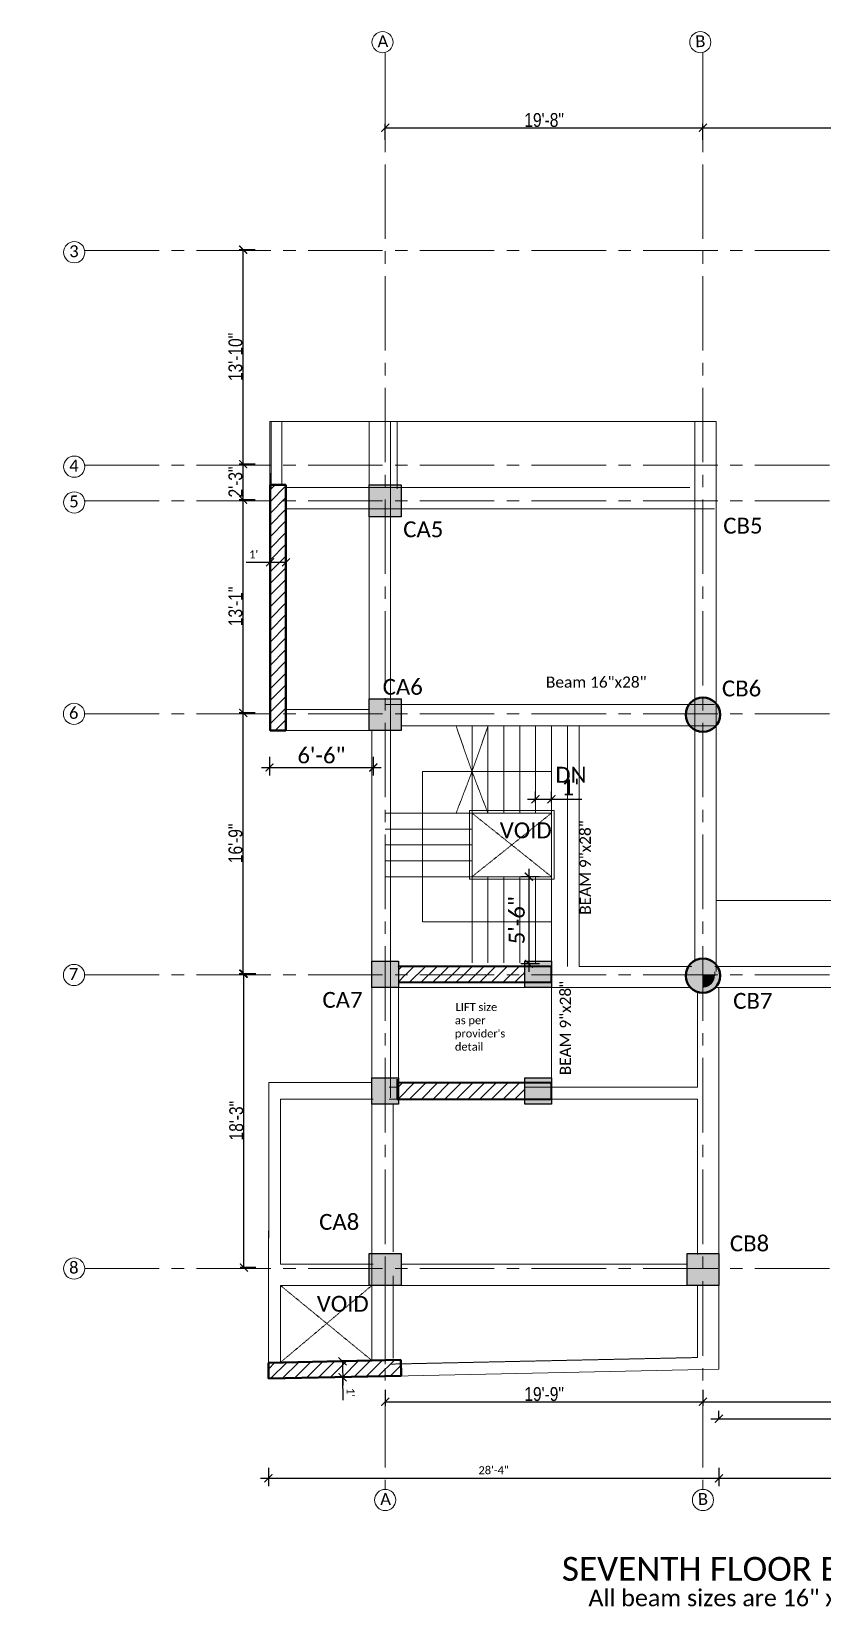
# Model space of a CAD drawing. Header units: inches. Extents: x 0 to 162649, y -36601 to -26324.
# Drawn here: x 152332 to 152929, y -32352 to -31159 of the extents above; entities that cross this region are included whole.
import ezdxf

# ---------------------------------------------------------------- set-up
doc = ezdxf.new("R2010")
doc.units = ezdxf.units.IN
doc.header["$MEASUREMENT"] = 0
doc.linetypes.add('CENTER2', pattern=[1.125, 0.75, -0.125, 0.125, -0.125])
doc.linetypes.add('DASHED', pattern=[0.75, 0.5, -0.25])
for name, color, linetype, lineweight in [('A-COLUMN', 3, 'Continuous', 50), ('dimention', 1, 'Continuous', 13), ('hatch', 252, 'Continuous', 0), ('Line', 31, 'Continuous', 5), ('OL_AR_Center line', 253, 'CENTER2', 13), ('OL_AR_Hatch', 253, 'Continuous', 0), ('OL_AR_SYMBOL', 1, 'Continuous', 5), ('OL_AR_Text', 140, 'Continuous', 5), ('OL_AR_WALL', 255, 'Continuous', 40)]:
    doc.layers.add(name, color=color, linetype=linetype, lineweight=lineweight)
doc.styles.add('1-16 Annotative Text', font='calibri.ttf', dxfattribs={"height": 0.0625})
doc.styles.add('1-8 Annotative Text', font='calibri.ttf', dxfattribs={"height": 0.125})
doc.styles.add('Arial', font='arial.ttf', dxfattribs={"width": 0.8})
doc.dimstyles.new('1-16 Annotative Dimension', dxfattribs={"dimtxt": 0.0625, "dimasz": 0.0625, "dimexe": 0.0625, "dimexo": 0.083333, "dimgap": 0.03125, "dimtad": 1, "dimdec": 0, "dimzin": 0, "dimdsep": 46, "dimlunit": 4, "dimtxsty": '1-16 Annotative Text', "dimblk": 'ARCHTICK', "dimcen": 0.0625, "dimdle": 0.0625, "dimadec": 0, "dimazin": 0, "dimtfac": 1, "dimtdec": 0, "dimtofl": 0, "dimtmove": 0, "dimatfit": 3, "dimfxl": 0.083333, "dimfxlon": 1, "dimtolj": 1, "dimtzin": 0, "dimarcsym": 1})
doc.dimstyles.new('1-8 Annotative Dimension', dxfattribs={"dimtxt": 0.125, "dimasz": 0.0625, "dimexe": 0.0625, "dimexo": 0.083333, "dimgap": 0.03125, "dimtad": 1, "dimdec": 0, "dimzin": 0, "dimdsep": 46, "dimlunit": 4, "dimtxsty": '1-8 Annotative Text', "dimblk": 'ARCHTICK', "dimcen": 0.0625, "dimdle": 0.0625, "dimadec": 0, "dimazin": 0, "dimtfac": 1, "dimtdec": 0, "dimtofl": 0, "dimtmove": 0, "dimatfit": 3, "dimfxl": 0.083333, "dimfxlon": 1, "dimtolj": 1, "dimtzin": 0, "dimarcsym": 1})
doc.dimstyles.new('Dim_OLA', dxfattribs={"dimscale": 1.5, "dimtxt": 7, "dimasz": 4, "dimexe": 2, "dimexo": 0.5, "dimgap": 0.3, "dimtad": 1, "dimdec": 0, "dimzin": 0, "dimdsep": 46, "dimlunit": 3, "dimtxsty": 'Arial', "dimblk": 'ARCHTICK', "dimcen": 0.05, "dimadec": 0, "dimazin": 0, "dimtfac": 1, "dimtdec": 0, "dimtix": 1, "dimtmove": 2, "dimatfit": 3, "dimldrblk": 'DOT', "dimfxl": 6, "dimfxlon": 1, "dimtolj": 1, "dimtzin": 0, "dimarcsym": 0})
pattern_1 = [(45, (-10670.711, 2461.888), (-4.41941738, 4.41941738), [])]

# ---------------------------------------------------------------- blocks, each defined once
blk = doc.blocks.new('_ArchTick')
at = {"color": 0, "linetype": 'ByBlock', "const_width": 0.15}
blk.add_lwpolyline([(-0.5, -0.5), (0.5, 0.5)], dxfattribs=at)
blk = doc.blocks.new('*D572')
at = {"layer": 'Defpoints', "color": 0, "transparency": 16777216}
for p in [(152724.7, -31797.6), (152707.7, -31863.4), (152724.7, -31863.4)]:
    blk.add_point(p, dxfattribs=at)
at = {"layer": 'OL_AR_Text', "color": 0, "lineweight": -2, "transparency": 16777216}
for p, q in [((152715.7, -31797.6), (152701.7, -31797.6)), ((152707.7, -31791.6), (152707.7, -31869.4)), ((152715.7, -31863.4), (152701.7, -31863.4))]:
    blk.add_line(p, q, dxfattribs=at)
at = {"layer": 'OL_AR_Text', "color": 0, "lineweight": -2, "transparency": 16777216, "xscale": 6, "yscale": 6, "zscale": 6}
for p, rotation in [((152707.7, -31797.6), 90), ((152707.7, -31863.4), 270)]:
    blk.add_blockref('_ArchTick', p, dxfattribs=dict(at, rotation=rotation))
at = {"layer": 'OL_AR_Text', "color": 0, "transparency": 16777216, "insert": (152698.6, -31830.5), "char_height": 12, "attachment_point": 5, "rotation": 90, "style": '1-8 Annotative Text'}
blk.add_mtext('\\A1;5\'-6"', dxfattribs=at)
blk = doc.blocks.new('*D573')
at = {"layer": 'Defpoints', "color": 0, "transparency": 16777216}
for p in [(152724.7, -31739.1), (152712.7, -31749.6), (152724.7, -31749.6)]:
    blk.add_point(p, dxfattribs=at)
at = {"layer": 'OL_AR_Text', "color": 0, "lineweight": -2, "transparency": 16777216}
for p, q in [((152706.7, -31739.1), (152724.7, -31739.1)), ((152712.7, -31741.6), (152712.7, -31733.1)), ((152724.7, -31741.6), (152724.7, -31733.1)), ((152724.7, -31739.1), (152747.6, -31739.1))]:
    blk.add_line(p, q, dxfattribs=at)
at = {"layer": 'OL_AR_Text', "color": 0, "lineweight": -2, "transparency": 16777216, "xscale": 6, "yscale": 6, "zscale": 6, "rotation": 180}
blk.add_blockref('_ArchTick', (152712.7, -31739.1), dxfattribs=at)
at = {"layer": 'OL_AR_Text', "color": 0, "lineweight": -2, "transparency": 16777216, "xscale": 6, "yscale": 6, "zscale": 6}
blk.add_blockref('_ArchTick', (152724.7, -31739.1), dxfattribs=at)
at = {"layer": 'OL_AR_Text', "color": 0, "transparency": 16777216, "insert": (152739.2, -31730.1), "char_height": 12, "attachment_point": 5, "style": '1-8 Annotative Text'}
blk.add_mtext("\\A1;1'", dxfattribs=at)
blk = doc.blocks.new('*D574')
at = {"layer": 'Defpoints', "color": 0, "transparency": 16777216}
for p in [(152511.8, -31683.6), (152590.2, -31683.6), (152590.2, -31715.1)]:
    blk.add_point(p, dxfattribs=at)
at = {"layer": 'OL_AR_Text', "color": 0, "lineweight": -2, "transparency": 16777216}
for p, q in [((152505.8, -31715.1), (152596.2, -31715.1)), ((152511.8, -31707.1), (152511.8, -31721.1)), ((152590.2, -31707.1), (152590.2, -31721.1))]:
    blk.add_line(p, q, dxfattribs=at)
at = {"layer": 'OL_AR_Text', "color": 0, "lineweight": -2, "transparency": 16777216, "xscale": 6, "yscale": 6, "zscale": 6, "rotation": 180}
blk.add_blockref('_ArchTick', (152511.8, -31715.1), dxfattribs=at)
at = {"layer": 'OL_AR_Text', "color": 0, "lineweight": -2, "transparency": 16777216, "xscale": 6, "yscale": 6, "zscale": 6}
blk.add_blockref('_ArchTick', (152590.2, -31715.1), dxfattribs=at)
at = {"layer": 'OL_AR_Text', "color": 0, "transparency": 16777216, "insert": (152551, -31706), "char_height": 12, "attachment_point": 5, "style": '1-8 Annotative Text'}
blk.add_mtext('\\A1;6\'-6"', dxfattribs=at)
blk = doc.blocks.new('*D662')
at = {"layer": 'Defpoints', "color": 0, "transparency": 16777216}
for p in [(152524.2, -31560.1), (152512.2, -31566.1), (152524.2, -31566.1)]:
    blk.add_point(p, dxfattribs=at)
at = {"layer": 'dimention', "color": 0, "lineweight": -2, "transparency": 16777216}
for p, q in [((152512.2, -31560.1), (152494.1, -31560.1)), ((152524.2, -31560.1), (152506.2, -31560.1)), ((152512.2, -31560.1), (152512.2, -31554.1)), ((152524.2, -31560.1), (152524.2, -31554.1))]:
    blk.add_line(p, q, dxfattribs=at)
at = {"layer": 'dimention', "color": 0, "lineweight": -2, "transparency": 16777216, "xscale": 6, "yscale": 6, "zscale": 6, "rotation": 180}
blk.add_blockref('_ArchTick', (152512.2, -31560.1), dxfattribs=at)
at = {"layer": 'dimention', "color": 0, "lineweight": -2, "transparency": 16777216, "xscale": 6, "yscale": 6, "zscale": 6}
blk.add_blockref('_ArchTick', (152524.2, -31560.1), dxfattribs=at)
at = {"layer": 'dimention', "color": 0, "transparency": 16777216, "insert": (152499.8, -31554.1), "char_height": 6, "attachment_point": 5, "style": '1-16 Annotative Text'}
blk.add_mtext("\\A1;1'", dxfattribs=at)
blk = doc.blocks.new('*D663')
at = {"layer": 'Defpoints', "color": 0, "transparency": 16777216}
for p in [(152561, -32163.7), (152566.9, -32163.7), (152561.2, -32175.7)]:
    blk.add_point(p, dxfattribs=at)
at = {"layer": 'dimention', "color": 0, "lineweight": -2, "transparency": 16777216}
for p, q in [((152566.9, -32163.7), (152572.9, -32163.6)), ((152566.9, -32163.7), (152567.1, -32181.7)), ((152567, -32175.7), (152573, -32175.6)), ((152567, -32175.7), (152567.2, -32193.1))]:
    blk.add_line(p, q, dxfattribs=at)
at = {"layer": 'dimention', "color": 0, "lineweight": -2, "transparency": 16777216, "xscale": 6, "yscale": 6, "zscale": 6}
for p, rotation in [((152566.9, -32163.7), 90.56390441146263), ((152567, -32175.7), 270.5639044114627)]:
    blk.add_blockref('_ArchTick', p, dxfattribs=dict(at, rotation=rotation))
at = {"layer": 'dimention', "color": 0, "transparency": 16777216, "insert": (152573.1, -32187.3), "char_height": 6, "attachment_point": 5, "rotation": 270.5639, "style": '1-16 Annotative Text'}
blk.add_mtext("\\A1;1'", dxfattribs=at)
blk = doc.blocks.new('*D689')
at = {"layer": 'Defpoints', "color": 0, "transparency": 16777216}
for p in [(152511, -32176.8), (152851.2, -32169.6), (152851.2, -32252.1)]:
    blk.add_point(p, dxfattribs=at)
at = {"layer": 'dimention', "color": 0, "lineweight": -2, "transparency": 16777216}
for p, q in [((152505, -32252.1), (152857.2, -32252.1)), ((152511, -32244.1), (152511, -32258.1)), ((152851.2, -32244.1), (152851.2, -32258.1))]:
    blk.add_line(p, q, dxfattribs=at)
at = {"layer": 'dimention', "color": 0, "lineweight": -2, "transparency": 16777216, "xscale": 6, "yscale": 6, "zscale": 6, "rotation": 180}
blk.add_blockref('_ArchTick', (152511, -32252.1), dxfattribs=at)
at = {"layer": 'dimention', "color": 0, "lineweight": -2, "transparency": 16777216, "xscale": 6, "yscale": 6, "zscale": 6}
blk.add_blockref('_ArchTick', (152851.2, -32252.1), dxfattribs=at)
at = {"layer": 'dimention', "color": 0, "transparency": 16777216, "insert": (152681.1, -32246), "char_height": 6, "attachment_point": 5, "style": '1-16 Annotative Text'}
blk.add_mtext('\\A1;28\'-4"', dxfattribs=at)
blk = doc.blocks.new('*D690')
at = {"layer": 'Defpoints', "color": 0, "transparency": 16777216}
for p in [(153247.8, -31881.4), (152851.2, -32169.6), (153247.8, -32252.1)]:
    blk.add_point(p, dxfattribs=at)
at = {"layer": 'dimention', "color": 0, "lineweight": -2, "transparency": 16777216}
for p, q in [((152845.2, -32252.1), (153253.8, -32252.1)), ((152851.2, -32244.1), (152851.2, -32258.1)), ((153247.8, -32244.1), (153247.8, -32258.1))]:
    blk.add_line(p, q, dxfattribs=at)
at = {"layer": 'dimention', "color": 0, "lineweight": -2, "transparency": 16777216, "xscale": 6, "yscale": 6, "zscale": 6, "rotation": 180}
blk.add_blockref('_ArchTick', (152851.2, -32252.1), dxfattribs=at)
at = {"layer": 'dimention', "color": 0, "lineweight": -2, "transparency": 16777216, "xscale": 6, "yscale": 6, "zscale": 6}
blk.add_blockref('_ArchTick', (153247.8, -32252.1), dxfattribs=at)
at = {"layer": 'dimention', "color": 0, "transparency": 16777216, "insert": (153049.5, -32246), "char_height": 6, "attachment_point": 5, "style": '1-16 Annotative Text'}
blk.add_mtext('\\A1;33\'-1"', dxfattribs=at)
blk = doc.blocks.new('*D692')
at = {"layer": 'Defpoints', "color": 0, "transparency": 16777216}
for p in [(152851.2, -32093.6), (152852.8, -32169.5), (153536.7, -32169.5)]:
    blk.add_point(p, dxfattribs=at)
at = {"layer": 'dimention', "color": 0, "lineweight": -2, "transparency": 16777216}
for p, q in [((153528.7, -32093.6), (153542.7, -32093.6)), ((153536.7, -32087.6), (153536.7, -32175.5)), ((153528.7, -32169.5), (153542.7, -32169.5))]:
    blk.add_line(p, q, dxfattribs=at)
at = {"layer": 'dimention', "color": 0, "lineweight": -2, "transparency": 16777216, "xscale": 6, "yscale": 6, "zscale": 6}
for p, rotation in [((153536.7, -32093.6), 90), ((153536.7, -32169.5), 270)]:
    blk.add_blockref('_ArchTick', p, dxfattribs=dict(at, rotation=rotation))
at = {"layer": 'dimention', "color": 0, "transparency": 16777216, "insert": (153530.6, -32131.6), "char_height": 6, "attachment_point": 5, "rotation": 90, "style": '1-16 Annotative Text'}
blk.add_mtext('\\A1;6\'-4"', dxfattribs=at)
blk = doc.blocks.new('*D693')
at = {"layer": 'Defpoints', "color": 0, "transparency": 16777216}
for p in [(153250.9, -31881.4), (153570.7, -31881.4), (152852.8, -32169.5)]:
    blk.add_point(p, dxfattribs=at)
at = {"layer": 'dimention', "color": 0, "lineweight": -2, "transparency": 16777216}
for p, q in [((153562.7, -31881.4), (153576.7, -31881.4)), ((153570.7, -32175.5), (153570.7, -31875.4)), ((153562.7, -32169.5), (153576.7, -32169.5))]:
    blk.add_line(p, q, dxfattribs=at)
at = {"layer": 'dimention', "color": 0, "lineweight": -2, "transparency": 16777216, "xscale": 6, "yscale": 6, "zscale": 6}
for p, rotation in [((153570.7, -31881.4), 90), ((153570.7, -32169.5), 270)]:
    blk.add_blockref('_ArchTick', p, dxfattribs=dict(at, rotation=rotation))
at = {"layer": 'dimention', "color": 0, "transparency": 16777216, "insert": (153564.7, -32025.5), "char_height": 6, "attachment_point": 5, "rotation": 90, "style": '1-16 Annotative Text'}
blk.add_mtext("\\A1;24'", dxfattribs=at)
blk = doc.blocks.new('*D694')
at = {"layer": 'Defpoints', "color": 0, "transparency": 16777216}
for p in [(153066.2, -31872.5), (152851.2, -32207.1), (153066.2, -32207.1)]:
    blk.add_point(p, dxfattribs=at)
at = {"layer": 'dimention', "color": 0, "lineweight": -2, "transparency": 16777216}
for p, q in [((152851.2, -32207.1), (152851.2, -32201.1)), ((153066.2, -32199.1), (153066.2, -32213.1)), ((152845.2, -32207.1), (153072.2, -32207.1))]:
    blk.add_line(p, q, dxfattribs=at)
at = {"layer": 'dimention', "color": 0, "lineweight": -2, "transparency": 16777216, "xscale": 6, "yscale": 6, "zscale": 6, "rotation": 180}
blk.add_blockref('_ArchTick', (152851.2, -32207.1), dxfattribs=at)
at = {"layer": 'dimention', "color": 0, "lineweight": -2, "transparency": 16777216, "xscale": 6, "yscale": 6, "zscale": 6}
blk.add_blockref('_ArchTick', (153066.2, -32207.1), dxfattribs=at)
at = {"layer": 'dimention', "color": 0, "transparency": 16777216, "insert": (152958.7, -32201.1), "char_height": 6, "attachment_point": 5, "style": '1-16 Annotative Text'}
blk.add_mtext('\\A1;17\'-11"', dxfattribs=at)
blk = doc.blocks.new('*D707')
at = {"layer": 'Defpoints', "color": 0, "transparency": 16777216}
for p in [(0, -31503.6), (153571.7, -31503.6), (153473.9, -31684.6)]:
    blk.add_point(p, dxfattribs=at)
at = {"layer": 'dimention', "color": 0, "lineweight": -2, "transparency": 16777216}
for p, q in [((153571.7, -31690.6), (153571.7, -31497.6)), ((153563.7, -31503.6), (153577.7, -31503.6)), ((153563.7, -31684.6), (153577.7, -31684.6))]:
    blk.add_line(p, q, dxfattribs=at)
at = {"layer": 'dimention', "color": 0, "lineweight": -2, "transparency": 16777216, "xscale": 6, "yscale": 6, "zscale": 6}
for p, rotation in [((153571.7, -31503.6), 90), ((153571.7, -31684.6), 270)]:
    blk.add_blockref('_ArchTick', p, dxfattribs=dict(at, rotation=rotation))
at = {"layer": 'dimention', "color": 0, "transparency": 16777216, "insert": (153565.7, -31594.1), "char_height": 6, "attachment_point": 5, "rotation": 90, "style": '1-16 Annotative Text'}
blk.add_mtext('\\A1;15\'-1"', dxfattribs=at)
blk = doc.blocks.new('*D1391')
at = {"layer": 'Defpoints', "color": 0, "transparency": 16777216}
for p in [(152839.2, -31231.8), (152599.2, -31846.9), (152839.2, -31848.9)]:
    blk.add_point(p, dxfattribs=at)
at = {"layer": 'OL_AR_Text', "color": 0, "lineweight": -2, "transparency": 16777216}
for p, q in [((152599.2, -31240.8), (152599.2, -31228.8)), ((152599.2, -31231.8), (152839.2, -31231.8)), ((152839.2, -31240.8), (152839.2, -31228.8))]:
    blk.add_line(p, q, dxfattribs=at)
at = {"layer": 'OL_AR_Text', "color": 0, "lineweight": -2, "transparency": 16777216, "xscale": 6, "yscale": 6, "zscale": 6, "rotation": 180}
blk.add_blockref('_ArchTick', (152599.2, -31231.8), dxfattribs=at)
at = {"layer": 'OL_AR_Text', "color": 0, "lineweight": -2, "transparency": 16777216, "xscale": 6, "yscale": 6, "zscale": 6}
blk.add_blockref('_ArchTick', (152839.2, -31231.8), dxfattribs=at)
at = {"layer": 'OL_AR_Text', "color": 0, "transparency": 16777216, "insert": (152719.2, -31226), "char_height": 10.5, "attachment_point": 5, "style": 'Arial'}
blk.add_mtext('\\A1;19\'-8"', dxfattribs=at)
blk = doc.blocks.new('_Dot')
at = {"color": 0, "linetype": 'ByBlock', "lineweight": -2}
blk.add_line((-0.5, 0), (-1, 0), dxfattribs=at)
at = {"color": 0, "linetype": 'ByBlock', "const_width": 0.5}
blk.add_lwpolyline([(-0.25, 0, 1), (0.25, 0, 1)], format="xyb", close=True, dxfattribs=at)
blk = doc.blocks.new('*D1392')
at = {"layer": 'Defpoints', "color": 0, "transparency": 16777216}
for p in [(152599.2, -32105.6), (152839.2, -32105.6), (152839.2, -32194.3)]:
    blk.add_point(p, dxfattribs=at)
at = {"layer": 'OL_AR_Text', "color": 0, "lineweight": -2, "transparency": 16777216}
for p, q in [((152599.2, -32185.3), (152599.2, -32197.3)), ((152839.2, -32185.3), (152839.2, -32197.3)), ((152599.2, -32194.3), (152839.2, -32194.3))]:
    blk.add_line(p, q, dxfattribs=at)
at = {"layer": 'OL_AR_Text', "color": 0, "lineweight": -2, "transparency": 16777216, "xscale": 6, "yscale": 6, "zscale": 6, "rotation": 180}
blk.add_blockref('_ArchTick', (152599.2, -32194.3), dxfattribs=at)
at = {"layer": 'OL_AR_Text', "color": 0, "lineweight": -2, "transparency": 16777216, "xscale": 6, "yscale": 6, "zscale": 6}
blk.add_blockref('_ArchTick', (152839.2, -32194.3), dxfattribs=at)
at = {"layer": 'OL_AR_Text', "color": 0, "transparency": 16777216, "insert": (152719.2, -32188.5), "char_height": 10.5, "attachment_point": 5, "style": 'Arial'}
blk.add_mtext('\\A1;19\'-9"', dxfattribs=at)
blk = doc.blocks.new('*D1393')
at = {"layer": 'Defpoints', "color": 0, "transparency": 16777216}
for p in [(152492.5, -31870.9), (152511.5, -31870.9), (152538.5, -32092.9)]:
    blk.add_point(p, dxfattribs=at)
at = {"layer": 'OL_AR_Text', "color": 0, "lineweight": -2, "transparency": 16777216}
for p, q in [((152501.5, -31870.9), (152489.5, -31870.9)), ((152492.5, -32092.9), (152492.5, -31870.9)), ((152501.5, -32092.9), (152489.5, -32092.9))]:
    blk.add_line(p, q, dxfattribs=at)
at = {"layer": 'OL_AR_Text', "color": 0, "lineweight": -2, "transparency": 16777216, "xscale": 6, "yscale": 6, "zscale": 6}
for p, rotation in [((152492.5, -31870.9), 90), ((152492.5, -32092.9), 270)]:
    blk.add_blockref('_ArchTick', p, dxfattribs=dict(at, rotation=rotation))
at = {"layer": 'OL_AR_Text', "color": 0, "transparency": 16777216, "insert": (152486.7, -31981.9), "char_height": 10.5, "attachment_point": 5, "rotation": 90, "style": 'Arial'}
blk.add_mtext('\\A1;18\'-3"', dxfattribs=at)
blk = doc.blocks.new('*D1394')
at = {"layer": 'Defpoints', "color": 0, "transparency": 16777216}
for p in [(152491.9, -31673.9), (152511.9, -31673.9), (152511.5, -31870.9)]:
    blk.add_point(p, dxfattribs=at)
at = {"layer": 'OL_AR_Text', "color": 0, "lineweight": -2, "transparency": 16777216}
for p, q in [((152500.9, -31673.9), (152488.9, -31673.9)), ((152491.9, -31870.9), (152491.9, -31673.9)), ((152500.9, -31870.9), (152488.9, -31870.9))]:
    blk.add_line(p, q, dxfattribs=at)
at = {"layer": 'OL_AR_Text', "color": 0, "lineweight": -2, "transparency": 16777216, "xscale": 6, "yscale": 6, "zscale": 6}
for p, rotation in [((152491.9, -31673.9), 90), ((152491.9, -31870.9), 270)]:
    blk.add_blockref('_ArchTick', p, dxfattribs=dict(at, rotation=rotation))
at = {"layer": 'OL_AR_Text', "color": 0, "transparency": 16777216, "insert": (152486.1, -31772.4), "char_height": 10.5, "attachment_point": 5, "rotation": 90, "style": 'Arial'}
blk.add_mtext('\\A1;16\'-9"', dxfattribs=at)
blk = doc.blocks.new('*D1395')
at = {"layer": 'Defpoints', "color": 0, "transparency": 16777216}
for p in [(152491.9, -31512.9), (152512.1, -31512.9), (152511.9, -31673.9)]:
    blk.add_point(p, dxfattribs=at)
at = {"layer": 'OL_AR_Text', "color": 0, "lineweight": -2, "transparency": 16777216}
for p, q in [((152500.9, -31512.9), (152488.9, -31512.9)), ((152491.9, -31673.9), (152491.9, -31512.9)), ((152500.9, -31673.9), (152488.9, -31673.9))]:
    blk.add_line(p, q, dxfattribs=at)
at = {"layer": 'OL_AR_Text', "color": 0, "lineweight": -2, "transparency": 16777216, "xscale": 6, "yscale": 6, "zscale": 6}
for p, rotation in [((152491.9, -31512.9), 90), ((152491.9, -31673.9), 270)]:
    blk.add_blockref('_ArchTick', p, dxfattribs=dict(at, rotation=rotation))
at = {"layer": 'OL_AR_Text', "color": 0, "transparency": 16777216, "insert": (152486.1, -31593.4), "char_height": 10.5, "attachment_point": 5, "rotation": 90, "style": 'Arial'}
blk.add_mtext('\\A1;13\'-1"', dxfattribs=at)
blk = doc.blocks.new('*D1396')
at = {"layer": 'Defpoints', "color": 0, "transparency": 16777216}
for p in [(152491.9, -31485.9), (152512.2, -31485.9), (152587.2, -31512.9)]:
    blk.add_point(p, dxfattribs=at)
at = {"layer": 'OL_AR_Text', "color": 0, "lineweight": -2, "transparency": 16777216}
for p, q in [((152500.9, -31485.9), (152488.9, -31485.9)), ((152491.9, -31512.9), (152491.9, -31485.9)), ((152500.9, -31512.9), (152488.9, -31512.9))]:
    blk.add_line(p, q, dxfattribs=at)
at = {"layer": 'OL_AR_Text', "color": 0, "lineweight": -2, "transparency": 16777216, "xscale": 6, "yscale": 6, "zscale": 6}
for p, rotation in [((152491.9, -31485.9), 90), ((152491.9, -31512.9), 270)]:
    blk.add_blockref('_ArchTick', p, dxfattribs=dict(at, rotation=rotation))
at = {"layer": 'OL_AR_Text', "color": 0, "transparency": 16777216, "insert": (152486.1, -31499.4), "char_height": 10.5, "attachment_point": 5, "rotation": 90, "style": 'Arial'}
blk.add_mtext('\\A1;2\'-3"', dxfattribs=at)
blk = doc.blocks.new('*D1397')
at = {"layer": 'Defpoints', "color": 0, "transparency": 16777216}
for p in [(152491.9, -31323.9), (153086.1, -31323.9), (152512.2, -31485.9)]:
    blk.add_point(p, dxfattribs=at)
at = {"layer": 'OL_AR_Text', "color": 0, "lineweight": -2, "transparency": 16777216}
for p, q in [((152500.9, -31323.9), (152488.9, -31323.9)), ((152491.9, -31485.9), (152491.9, -31323.9)), ((152500.9, -31485.9), (152488.9, -31485.9))]:
    blk.add_line(p, q, dxfattribs=at)
at = {"layer": 'OL_AR_Text', "color": 0, "lineweight": -2, "transparency": 16777216, "xscale": 6, "yscale": 6, "zscale": 6}
for p, rotation in [((152491.9, -31323.9), 90), ((152491.9, -31485.9), 270)]:
    blk.add_blockref('_ArchTick', p, dxfattribs=dict(at, rotation=rotation))
at = {"layer": 'OL_AR_Text', "color": 0, "transparency": 16777216, "insert": (152486.1, -31404.9), "char_height": 10.5, "attachment_point": 5, "rotation": 90, "style": 'Arial'}
blk.add_mtext('\\A1;13\'-10"', dxfattribs=at)
blk = doc.blocks.new('*D1384')
at = {"layer": 'Defpoints', "color": 0, "transparency": 16777216}
for p in [(152839.2, -32105.6), (153079.2, -32105.6), (153079.2, -32194.3)]:
    blk.add_point(p, dxfattribs=at)
at = {"layer": 'OL_AR_Text', "color": 0, "lineweight": -2, "transparency": 16777216}
for p, q in [((152839.2, -32185.3), (152839.2, -32197.3)), ((153079.2, -32185.3), (153079.2, -32197.3)), ((152839.2, -32194.3), (153079.2, -32194.3))]:
    blk.add_line(p, q, dxfattribs=at)
at = {"layer": 'OL_AR_Text', "color": 0, "lineweight": -2, "transparency": 16777216, "xscale": 6, "yscale": 6, "zscale": 6, "rotation": 180}
blk.add_blockref('_ArchTick', (152839.2, -32194.3), dxfattribs=at)
at = {"layer": 'OL_AR_Text', "color": 0, "lineweight": -2, "transparency": 16777216, "xscale": 6, "yscale": 6, "zscale": 6}
blk.add_blockref('_ArchTick', (153079.2, -32194.3), dxfattribs=at)
at = {"layer": 'OL_AR_Text', "color": 0, "transparency": 16777216, "insert": (152959.2, -32188.5), "char_height": 10.5, "attachment_point": 5, "style": 'Arial'}
blk.add_mtext('\\A1;19\'-10"', dxfattribs=at)
blk = doc.blocks.new('*D1387')
at = {"layer": 'Defpoints', "color": 0, "transparency": 16777216}
for p in [(153097.1, -31231.8), (153097.1, -31262.7), (152839.2, -31848.9)]:
    blk.add_point(p, dxfattribs=at)
at = {"layer": 'OL_AR_Text', "color": 0, "lineweight": -2, "transparency": 16777216}
for p, q in [((152839.2, -31240.8), (152839.2, -31228.8)), ((152839.2, -31231.8), (153097.1, -31231.8)), ((153097.1, -31240.8), (153097.1, -31228.8))]:
    blk.add_line(p, q, dxfattribs=at)
at = {"layer": 'OL_AR_Text', "color": 0, "lineweight": -2, "transparency": 16777216, "xscale": 6, "yscale": 6, "zscale": 6, "rotation": 180}
blk.add_blockref('_ArchTick', (152839.2, -31231.8), dxfattribs=at)
at = {"layer": 'OL_AR_Text', "color": 0, "lineweight": -2, "transparency": 16777216, "xscale": 6, "yscale": 6, "zscale": 6}
blk.add_blockref('_ArchTick', (153097.1, -31231.8), dxfattribs=at)
at = {"layer": 'OL_AR_Text', "color": 0, "transparency": 16777216, "insert": (152968.1, -31226), "char_height": 10.5, "attachment_point": 5, "style": 'Arial'}
blk.add_mtext('\\A1;21\'-9"', dxfattribs=at)

msp = doc.modelspace()

# ---------------------------------------------------------------- hatches: boundary and pattern name
at = {"layer": 'hatch'}
h = msp.add_hatch(dxfattribs=at)
h.set_pattern_fill('ANSI31', color=256, scale=50)
h.set_pattern_definition(pattern_1)
h.paths.add_polyline_path([(152524.16, -31501.63), (152512.16, -31501.63), (152512.16, -31504.56), (152512.16, -31513.63), (152524.16, -31513.63)])
h.paths.add_polyline_path([(152524.16, -31513.63), (152512.16, -31513.63), (152512.16, -31674.57), (152524.16, -31674.57)])
h.paths.add_polyline_path([(152524.16, -31674.57), (152512.16, -31674.57), (152512.16, -31687.2), (152524.16, -31687.2)])
h = msp.add_hatch(color=256, dxfattribs=at)
h.dxf.hatch_style = 1
h.paths.add_polyline_path([(152611.16, -31501.63), (152611.16, -31525.63), (152587.16, -31525.63), (152587.16, -31501.63)])
h = msp.add_hatch(color=256, dxfattribs=at)
h.dxf.hatch_style = 1
h.paths.add_polyline_path([(152611.16, -31663.2), (152611.16, -31687.2), (152587.16, -31687.2), (152587.16, -31663.2)])
h = msp.add_hatch(color=256, dxfattribs=at)
h.dxf.hatch_style = 1
edge = h.paths.add_edge_path()
edge.add_arc((152839.16, -31675.2), 13, 0, 360)
h = msp.add_hatch(color=256, dxfattribs=at)
h.dxf.hatch_style = 1
h.paths.add_polyline_path([(152848.16, -31674.57, 1), (152830.16, -31674.57, 1)])
h = msp.add_hatch(color=256, dxfattribs=at)
h.dxf.hatch_style = 1
h.paths.add_polyline_path([(152848.16, -31674.57, 1), (152830.16, -31674.57, 1)])
h = msp.add_hatch(color=256, dxfattribs=at)
h.dxf.hatch_style = 1
h.paths.add_polyline_path([(152609.16, -31861.38), (152609.16, -31881.38), (152589.16, -31881.38), (152589.16, -31861.38)])
h = msp.add_hatch(dxfattribs=at)
h.set_pattern_fill('ANSI31', color=256, scale=50)
h.set_pattern_definition(pattern_1)
h.paths.add_polyline_path([(152704.74, -31871.75), (152609.16, -31871.75), (152609.16, -31877.38), (152704.74, -31877.38)])
h.paths.add_polyline_path([(152704.74, -31865.38), (152609.16, -31865.38), (152609.16, -31871.66), (152704.74, -31871.66)])
h = msp.add_hatch(color=256, dxfattribs=at)
h.dxf.hatch_style = 1
h.paths.add_polyline_path([(152724.74, -31861.38), (152724.74, -31881.38), (152704.74, -31881.38), (152704.74, -31861.38)])
h = msp.add_hatch(color=256, dxfattribs=at)
h.dxf.hatch_style = 1
edge = h.paths.add_edge_path()
edge.add_arc((152839.16, -31872.38), 13, 0, 360)
h = msp.add_hatch(color=256, dxfattribs=at)
h.dxf.hatch_style = 1
edge = h.paths.add_edge_path()
edge.add_line((152839.16, -31881.38), (152839.16, -31871.66))
edge.add_line((152839.16, -31871.66), (152848.13, -31871.66))
edge.add_arc((152839.16, -31872.38), 9, 4.59217, 270)
h = msp.add_hatch(color=256, dxfattribs=at)
h.dxf.hatch_style = 1
h.paths.add_polyline_path([(152848.16, -31872.38, 1), (152830.16, -31872.38, 1)])
h = msp.add_hatch(color=256, dxfattribs=at)
h.dxf.hatch_style = 1
h.paths.add_polyline_path([(152848.16, -31872.38, 0.0200398), (152848.13, -31871.66), (152839.16, -31871.66), (152839.16, -31881.38, 0.4142136)])
h = msp.add_hatch(dxfattribs=at)
h.set_pattern_fill('ANSI31', color=256, scale=50)
h.set_pattern_definition(pattern_1)
h.paths.add_polyline_path([(152599.16, -32162.89), (152511.01, -32164.78), (152510.99, -32176.78), (152599.16, -32174.9)])
h.paths.add_polyline_path([(152611.09, -32162.64), (152599.16, -32162.89), (152599.16, -32174.9), (152611.35, -32174.63)])
h.paths.add_polyline_path([(152704.74, -31956.38), (152609.16, -31956.38), (152609.16, -31965.66), (152704.74, -31965.66)])
h.paths.add_polyline_path([(152704.74, -31953.38), (152609.16, -31953.38), (152609.16, -31956.38), (152704.74, -31956.38)])
h = msp.add_hatch(color=256, dxfattribs=at)
h.dxf.hatch_style = 1
h.paths.add_polyline_path([(152609.16, -31949.52), (152609.16, -31969.52), (152589.16, -31969.52), (152589.16, -31949.52)])
h = msp.add_hatch(color=256, dxfattribs=at)
h.dxf.hatch_style = 1
h.paths.add_polyline_path([(152724.74, -31949.52), (152724.74, -31969.52), (152704.74, -31969.52), (152704.74, -31949.52)])
h = msp.add_hatch(color=256, dxfattribs=at)
h.dxf.hatch_style = 1
h.paths.add_polyline_path([(152611.16, -32082.35), (152611.16, -32106.35), (152587.16, -32106.35), (152587.16, -32082.35)])
h = msp.add_hatch(color=256, dxfattribs=at)
h.dxf.hatch_style = 1
h.paths.add_polyline_path([(152851.16, -32082.35), (152851.16, -32106.35), (152827.16, -32106.35), (152827.16, -32082.35)])

# ---------------------------------------------------------------- linework, layer by layer
for points in [[(152611.16, -31501.63), (152611.16, -31525.63), (152587.16, -31525.63), (152587.16, -31501.63), (152611.16, -31501.63)], [(152611.16, -31663.2), (152611.16, -31687.2), (152587.16, -31687.2), (152587.16, -31663.2), (152611.16, -31663.2)], [(152609.16, -31861.38), (152609.16, -31881.38), (152589.16, -31881.38), (152589.16, -31861.38), (152609.16, -31861.38)], [(152724.74, -31861.38), (152724.74, -31881.38), (152704.74, -31881.38), (152704.74, -31861.38), (152724.74, -31861.38)], [(152609.16, -31949.52), (152609.16, -31969.52), (152589.16, -31969.52), (152589.16, -31949.52), (152609.16, -31949.52)], [(152724.74, -31949.52), (152724.74, -31969.52), (152704.74, -31969.52), (152704.74, -31949.52), (152724.74, -31949.52)], [(152611.16, -32082.35), (152611.16, -32106.35), (152587.16, -32106.35), (152587.16, -32082.35), (152611.16, -32082.35)], [(152851.16, -32082.35), (152851.16, -32106.35), (152827.16, -32106.35), (152827.16, -32082.35), (152851.16, -32082.35)]]:
    msp.add_lwpolyline(points)
at = {"layer": 'A-COLUMN'}
for p, q in [((152524.16, -31501.63), (152512.16, -31501.63)), ((152512.16, -31687.2), (152512.16, -31501.63)), ((152524.16, -31687.2), (152524.16, -31501.63)), ((152524.16, -31687.2), (152512.16, -31687.2)), ((152510.99, -32176.78), (152511.01, -32164.78)), ((152511.01, -32164.78), (152611.09, -32162.64)), ((152611.09, -32162.64), (152611.35, -32174.63)), ((152510.99, -32176.78), (152611.35, -32174.63))]:
    msp.add_line(p, q, dxfattribs=at)
for centre in [(152839.16, -31675.2), (152839.16, -31872.38)]:
    msp.add_circle(centre, 13, dxfattribs=at)
at = {"layer": 'dimention'}
for centre in [(152597.16, -31167.13), (152837.16, -31167.13), (152364.29, -31325.84), (152364.29, -31487.84), (152364.29, -31514.84), (152364.09, -31674.57), (152364.12, -31871.82), (152364.2, -32093.63), (152599.16, -32268.47), (152839.16, -32268.47)]:
    msp.add_circle(centre, 8, dxfattribs=at)
at = {"layer": 'Line'}
msp.add_lwpolyline([(152510.97, -32176.85), (152511.34, -31953.11), (152589.16, -31953.11), (152589.16, -31687.11), (152512.16, -31687.2), (152513.08, -31453.63), (152849.16, -31453.63), (152849.16, -31815.54), (153075.08, -31815.54), (153075.08, -31527.63), (153067.08, -31527.63), (153067.08, -31503.63), (153473.86, -31503.63), (153473.86, -31684.57), (153247.76, -31684.62), (153247.76, -31881.38), (152851.16, -31881.38), (152851.16, -32169.56)], close=True, dxfattribs=at)
at = {"layer": 'OL_AR_Center line', "ltscale": 75}
for p, q in [((152599.16, -31175.13), (152599.16, -32260.47)), ((152839.16, -31175.13), (152839.16, -32260.13)), ((152372.2, -31324.63), (153620.41, -31324.63)), ((152372.2, -31486.63), (153620.36, -31486.63)), ((152372.2, -31513.63), (153620.36, -31513.63)), ((152372.2, -31674.57), (153620.36, -31674.57)), ((152372.2, -31871.66), (153620.36, -31871.66)), ((152372.2, -32093.63), (153620.36, -32093.63))]:
    msp.add_line(p, q, dxfattribs=at)
at = {"layer": 'OL_AR_Hatch'}
for p, q in [((152611.16, -31683.57), (152848.16, -31683.57)), ((152664.74, -31683.9), (152664.74, -31862.66)), ((152676.74, -31683.9), (152676.74, -31749.57)), ((152688.74, -31683.9), (152688.74, -31749.57)), ((152700.74, -31683.9), (152700.74, -31749.57)), ((152712.74, -31683.9), (152712.74, -31749.57)), ((152724.74, -31683.9), (152724.74, -31749.57)), ((152599.08, -31749.57), (152724.74, -31749.57)), ((152724.74, -31749.57), (152724.74, -31797.57)), ((152599.08, -31761.57), (152664.74, -31761.57)), ((152599.08, -31773.57), (152664.74, -31773.57)), ((152599.08, -31785.57), (152664.74, -31785.57)), ((152599.08, -31797.57), (152724.74, -31797.57)), ((152676.74, -31797.57), (152676.74, -31862.66)), ((152688.74, -31797.57), (152688.74, -31862.66)), ((152700.74, -31797.57), (152700.74, -31862.66)), ((152712.74, -31797.57), (152712.74, -31862.66)), ((152724.74, -31797.57), (152724.74, -31862.66)), ((152609.16, -31949.52), (152609.16, -31881.38)), ((152724.74, -31952.38), (152724.74, -31876.38)), ((152599.16, -32093.63), (152599.16, -32165.89)), ((152599.16, -32103.35), (152599.16, -32165.89))]:
    msp.add_line(p, q, dxfattribs=at)
for points in [[(152512.08, -31453.63), (152849.16, -31453.63), (152849.16, -31815.54)], [(152512.08, -31683.57), (152512.08, -31453.63)], [(152587.16, -31453.63), (152587.16, -31674.57)], [(152608.16, -31504.63), (152608.16, -31453.63), (152602.16, -31453.63)], [(152512.08, -31683.57), (152512.08, -31501.92)], [(152589.16, -31687.2), (152589.16, -31964.66)], [(153075.08, -31815.54), (152849.16, -31815.54)], [(152848.16, -31869.38), (152848.16, -31872.38)], [(152851.16, -31881.38), (152851.16, -32169.56), (152510.97, -32176.85), (152511.34, -31964.66), (152511.34, -31964.66), (152511.34, -31964.66), (152511.34, -31964.66)], [(153229.8, -31881.38), (152848.16, -31881.38)], [(152511.34, -31953.11), (152589.16, -31953.11)], [(152589.16, -31969.52), (152589.16, -32163.11)], [(152519.99, -32106.35), (152519.99, -32164.59)], [(152519.99, -32106.35), (152848.16, -32106.35)]]:
    msp.add_lwpolyline(points, dxfattribs=at)
for points in [[(152662.74, -31747.57), (152726.74, -31747.57), (152726.74, -31799.57), (152662.74, -31799.57)], [(152664.74, -31749.57), (152724.74, -31749.57), (152724.74, -31797.57), (152664.74, -31797.57)]]:
    msp.add_lwpolyline(points, close=True, dxfattribs=at)
at = {"layer": 'OL_AR_Hatch', "lineweight": 40}
for points in [[(152609.16, -31877.38), (152715.74, -31877.38), (152715.74, -31877.38), (152724.74, -31877.38), (152724.74, -31865.38), (152609.16, -31865.38), (152609.16, -31865.38)], [(152608.16, -31950.52), (152608.16, -31965.66), (152724.74, -31965.66), (152724.74, -31953.38), (152715.74, -31953.38)], [(152715.74, -31953.38), (152715.74, -31953.38), (152609.16, -31953.38)]]:
    msp.add_lwpolyline(points, dxfattribs=at)
at = {"layer": 'OL_AR_SYMBOL', "linetype": 'DASHED'}
for p, q in [((152521.08, -31501.63), (152521.08, -31453.63)), ((152512.08, -31667.57), (152512.16, -31667.57)), ((152599.16, -31667.57), (152848.16, -31667.57)), ((152524.16, -31671.2), (152587.16, -31671.2)), ((152512.08, -31687.2), (152512.16, -31687.2)), ((152664.74, -31749.57), (152724.74, -31797.57)), ((152664.74, -31797.57), (152724.74, -31749.57)), ((152849.16, -31815.54), (152849.16, -31869.38)), ((152519.99, -32164.59), (152589.16, -32106.35)), ((152519.99, -32106.35), (152589.16, -32163.11))]:
    msp.add_line(p, q, dxfattribs=at)
for points in [[(152513.08, -31504.63), (152513.08, -31453.63), (152603.16, -31453.63), (152603.16, -31964.66)], [(152833.16, -31453.63), (152833.16, -31860.85)], [(152512.08, -31503.63), (152512.16, -31503.63)], [(152524.16, -31503.63), (152829.16, -31503.63)], [(152524.16, -31519.63), (152848.16, -31519.63)], [(152652.74, -31683.9), (152664.74, -31718.23), (152652.74, -31749.57)], [(152676.74, -31683.9), (152664.74, -31718.23), (152676.74, -31749.57)], [(152736.74, -31865.38), (152736.74, -31683.9)], [(152745.74, -31865.38), (152745.74, -31683.9)], [(152724.74, -31831.62), (152627.41, -31831.62), (152627.41, -31718.23), (152724.74, -31718.23)], [(152830.67, -31865.38), (152745.74, -31865.38)], [(153068.26, -31865.38), (152848.16, -31865.38)], [(152829.77, -31881.38), (152590.16, -31881.38)], [(152835.12, -31884.45), (152835.12, -31956.66)], [(152519.99, -31965.66), (152519.99, -32090.35)], [(152519.99, -31965.66), (152590.16, -31965.66)], [(152602.16, -31956.66), (152609.16, -31956.66)], [(152602.16, -31965.66), (152835.12, -31965.66)], [(152704.74, -31956.66), (152835.12, -31956.66)], [(152835.12, -31965.66), (152835.12, -32082.88)], [(152605.16, -31969.52), (152605.16, -32081.21)], [(152519.99, -32090.35), (152590.16, -32090.35)], [(152611.16, -32090.35), (152827.16, -32090.35)], [(152835.16, -32106.35), (152835.16, -32160.84), (152603.16, -32165.81)], [(152605.16, -32099.21), (152605.16, -32161.67)], [(152602.16, -32174.83), (152602.16, -32175.09)], [(152836.16, -32169.82), (152836.16, -32169.88)]]:
    msp.add_lwpolyline(points, dxfattribs=at)
at = {"layer": 'OL_AR_WALL'}
msp.add_line((152521.08, -31513.29), (152521.08, -31513.29), dxfattribs=at)

# ---------------------------------------------------------------- texts
at = {"layer": 'dimention', "style": '1-16 Annotative Text'}
for s, p in [('A', (152593.43, -31170.95)), ('B', (152833.43, -31170.95)), ('3', (152360.57, -31329.65)), ('4', (152360.57, -31491.65)), ('5', (152360.57, -31518.65)), ('6', (152360.37, -31678.39)), ('7', (152360.37, -31875.57)), ('8', (152360.48, -32097.45)), ('A', (152595.43, -32272.29)), ('B', (152835.43, -32272.29))]:
    msp.add_text(s, height=9, rotation=1, dxfattribs=at).set_placement(p)
at = {"layer": 'OL_AR_Text', "attachment_point": 1, "style": '1-8 Annotative Text'}
for s, insert, char_height in [('CA5', (152612.79, -31529.15), 12), ('CB5', (152854.54, -31526.39), 12), ('CA6', (152597.29, -31648.15), 12), ('Beam 16"x28"', (152720.57, -31646.4), 8.4), ('CB6', (152853.54, -31649.39), 12), ('CA7', (152551.79, -31884.65), 12), ('CB7', (152862.04, -31885.39), 12), ('CA8', (152549.29, -32052.38), 12), ('CB8', (152859.54, -32068.62), 12)]:
    msp.add_mtext(s, dxfattribs=dict(at, insert=insert, char_height=char_height))
at = {"layer": 'OL_AR_Text', "width": 56.506, "attachment_point": 1}
for s, insert, char_height, style in [('\\A1;DN', (152727.7, -31714.58), 12, '1-8 Annotative Text'), ('\\A1;VOID', (152685.7, -31756.58), 12, '1-8 Annotative Text'), ('\\A1;LIFT size', (152652.35, -31893.08), 6, '1-16 Annotative Text'), ("\\A1;as per provider's detail", (152651.82, -31903.02), 6, '1-16 Annotative Text'), ('\\A1;VOID', (152547.47, -32114.23), 12, '1-8 Annotative Text')]:
    msp.add_mtext(s, dxfattribs=dict(at, insert=insert, char_height=char_height, style=style))
at = {"layer": 'OL_AR_Text', "char_height": 8.4, "attachment_point": 1, "rotation": 90, "style": '1-8 Annotative Text'}
for insert in [(152746.09, -31826.32), (152731.05, -31947.59)]:
    msp.add_mtext('BEAM 9"x28"', dxfattribs=dict(at, insert=insert))
at = {"layer": 'OL_AR_Text', "attachment_point": 1, "style": '1-8 Annotative Text'}
for s, insert, char_height in [('SEVENTH FLOOR BEAM LAYOUT PLAN', (152732.63, -32311.49), 18), ('All beam sizes are 16" x 20" unless noted ptherwise', (152752.66, -32336.12), 12.6)]:
    msp.add_mtext_dynamic_manual_height_columns(s, width=432.2308, gutter_width=60, heights=[0], dxfattribs=dict(at, insert=insert, char_height=char_height))

# ---------------------------------------------------------------- dimensions: what is measured, and where the dimension line sits
at = {"layer": 'dimention'}
for base, p1, p2, picture, middle in [((153571.7, -31503.63), (153473.86, -31684.57), (0, -31503.63), '*D707', (153565.65, -31594.1)), ((153570.7, -31881.38), (152852.77, -32169.53), (153250.95, -31881.38), '*D693', (153564.66, -32025.46)), ((153536.7, -32169.53), (152851.16, -32093.63), (152852.77, -32169.53), '*D692', (153530.63, -32131.58))]:
    dim = msp.add_linear_dim(base=base, p1=p1, p2=p2, angle=90, dimstyle='1-16 Annotative Dimension', override={"dimscale": 0, "dimtix": 0, "dimtofl": 0, "dimtmove": 0, "dimatfit": 3}, dxfattribs=at)
    dim.commit()
    dim.dimension.update_dxf_attribs({"geometry": picture, "text_midpoint": middle})
for base, p1, p2, angle, picture, middle in [((152524.16, -31560.1), (152512.16, -31566.11), (152524.16, -31566.11), 0, '*D662', (152499.79, -31560.1)), ((152566.91, -32163.65), (152561.17, -32175.71), (152561.05, -32163.71), 90.5639, '*D663', (152567.14, -32187.37))]:
    dim = msp.add_linear_dim(base=base, p1=p1, p2=p2, angle=angle, dimstyle='1-16 Annotative Dimension', override={"dimscale": 0, "dimtix": 0, "dimtofl": 0, "dimtmove": 0, "dimatfit": 3}, dxfattribs=at)
    dim.commit()
    dim.dimension.update_dxf_attribs({"geometry": picture, "text_midpoint": middle, "dimtype": 129})
for base, p1, p2, override, picture, middle in [((153066.16, -32207.11), (152851.16, -32207.11), (153066.16, -31872.47), {"dimscale": 0, "dimtix": 0, "dimtofl": 0, "dimtmove": 0, "dimatfit": 3}, '*D694', (152958.66, -32201.09)), ((153247.76, -32252.11), (152851.16, -32169.56), (153247.76, -31881.38), {"dimscale": 0, "dimtix": 0, "dimtofl": 0, "dimtmove": 1, "dimatfit": 3}, '*D690', (153049.46, -32246.04)), ((152851.16, -32252.11), (152510.99, -32176.78), (152851.16, -32169.56), {"dimscale": 0, "dimtix": 0, "dimtofl": 0, "dimtmove": 0, "dimatfit": 3}, '*D689', (152681.07, -32246.04))]:
    dim = msp.add_linear_dim(base=base, p1=p1, p2=p2, dimstyle='1-16 Annotative Dimension', override=override, dxfattribs=at)
    dim.commit()
    dim.dimension.update_dxf_attribs({"geometry": picture, "text_midpoint": middle})
at = {"layer": 'OL_AR_Text'}
for base, p1, p2, text, picture, middle in [((152839.16, -31231.77), (152599.16, -31846.89), (152839.16, -31848.89), '19\'-8"', '*D1391', (152719.16, -31225.96)), ((153097.1, -31231.77), (152839.16, -31848.89), (153097.1, -31262.7), '21\'-9"', '*D1387', (152968.13, -31225.96)), ((152839.16, -32194.34), (152599.16, -32105.63), (152839.16, -32105.63), '19\'-9"', '*D1392', (152719.16, -32188.53)), ((153079.16, -32194.34), (152839.16, -32105.63), (153079.16, -32105.63), '19\'-10"', '*D1384', (152959.16, -32188.53))]:
    dim = msp.add_linear_dim(base=base, p1=p1, p2=p2, text=text, dimstyle='Dim_OLA', dxfattribs=at)
    dim.commit()
    dim.dimension.update_dxf_attribs({"geometry": picture, "text_midpoint": middle})
for base, p1, p2, text, picture, middle in [((152491.94, -31323.91), (152512.18, -31485.91), (153086.1, -31323.91), '13\'-10"', '*D1397', (152486.12, -31404.91)), ((152491.94, -31512.91), (152511.85, -31673.85), (152512.13, -31512.91), '13\'-1"', '*D1395', (152486.12, -31593.38)), ((152491.94, -31673.85), (152511.51, -31870.94), (152511.85, -31673.85), '16\'-9"', '*D1394', (152486.13, -31772.4)), ((152492.48, -31870.94), (152538.52, -32092.91), (152511.51, -31870.94), '18\'-3"', '*D1393', (152486.66, -31981.93))]:
    dim = msp.add_linear_dim(base=base, p1=p1, p2=p2, angle=90, text=text, dimstyle='Dim_OLA', dxfattribs=at)
    dim.commit()
    dim.dimension.update_dxf_attribs({"geometry": picture, "text_midpoint": middle})
dim = msp.add_linear_dim(base=(152491.94, -31485.91), p1=(152587.16, -31512.91), p2=(152512.18, -31485.91), angle=90, dimstyle='Dim_OLA', dxfattribs=at)
dim.commit()
dim.dimension.update_dxf_attribs({"geometry": '*D1396', "text_midpoint": (152486.12, -31499.41)})
dim = msp.add_linear_dim(base=(152590.16, -31715.11), p1=(152511.81, -31683.55), p2=(152590.16, -31683.55), dimstyle='1-8 Annotative Dimension', override={"dimscale": 0, "dimtix": 0, "dimtofl": 0, "dimtmove": 0, "dimatfit": 3}, dxfattribs=at)
dim.commit()
dim.dimension.update_dxf_attribs({"geometry": '*D574', "text_midpoint": (152550.98, -31705.97)})
for p1, p2, distance, picture, middle in [((152712.74, -31749.57), (152724.74, -31749.57), 10.46, '*D573', (152739.18, -31730.1)), ((152724.74, -31797.57), (152724.74, -31863.38), -17.04, '*D572', (152698.56, -31830.48))]:
    dim = msp.add_aligned_dim(p1=p1, p2=p2, distance=distance, dimstyle='1-8 Annotative Dimension', override={"dimscale": 0, "dimtix": 0, "dimtofl": 0, "dimtmove": 0, "dimatfit": 3}, dxfattribs=at)
    dim.commit()
    dim.dimension.update_dxf_attribs({"geometry": picture, "text_midpoint": middle})

doc.saveas('drawing.dxf')
